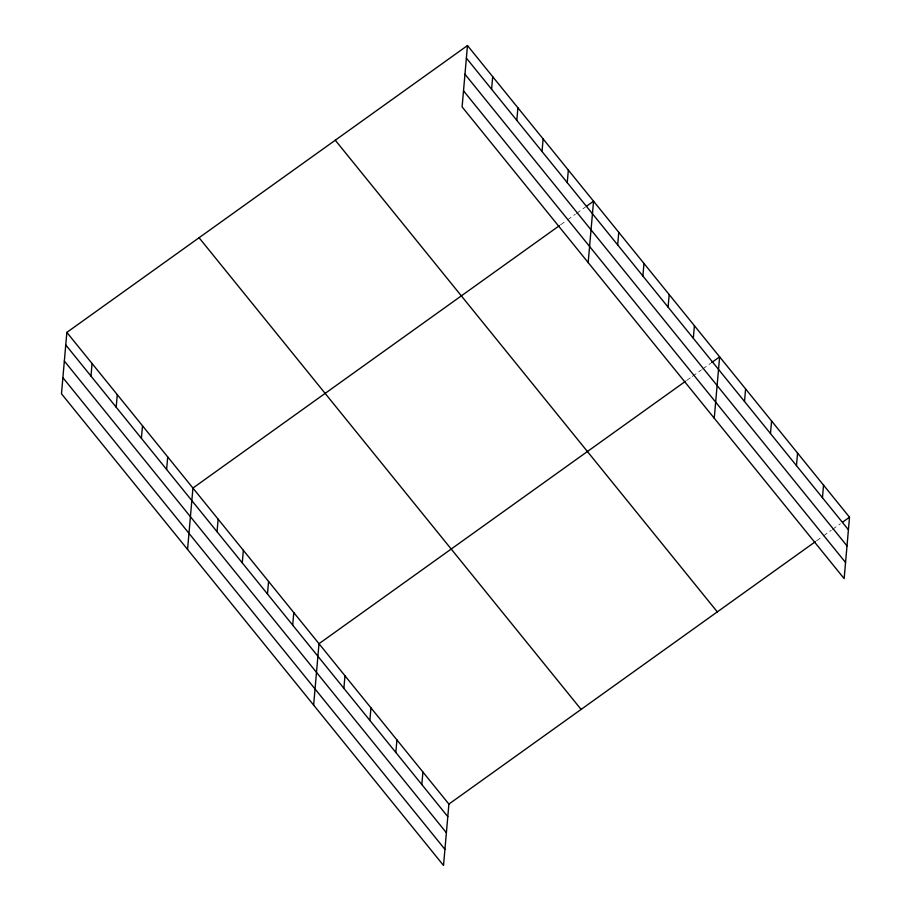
<?xml version="1.0" encoding="UTF-8"?>
<svg xmlns="http://www.w3.org/2000/svg" width="911" height="911" viewBox="0 0 911 911"><rect width="100%" height="100%" fill="white"/><g stroke="black" fill="none" stroke-linecap="round" stroke-linejoin="round"><path stroke-width="0.68" stroke-dasharray="4.55 3.42" d="M560.493 224.869L566.198 220.792M567.337 219.972L575.308 214.256M576.458 213.447L585.568 206.911M686.575 380.525L691.13 377.256M692.269 376.437L701.39 369.912M702.529 369.092L710.5 363.387M816.461 540.895L822.166 536.807M823.305 535.998L831.276 530.282M832.415 529.462L840.397 523.757"/><path stroke-width="1.37" d="M66.856 332.401L61.481 393.78L443.52 865.45L448.895 804.083L66.856 332.401L467.48 45.55L849.519 517.22L844.144 578.599L462.105 106.917L467.48 45.55M90.975 376.084L92.068 363.535M116.187 407.206L117.28 394.668M141.399 438.339L142.503 425.79M166.611 469.472L167.715 456.923M187.564 549.424L192.927 488.057L559.354 225.689M217.046 531.728L218.139 519.19M242.258 562.861L243.362 550.312M267.47 593.995L268.574 581.446M292.693 625.128L293.786 612.579M313.635 705.08L318.998 643.713L685.425 381.333M343.88 688.329L344.984 675.78M369.866 720.407L370.959 707.858M395.841 752.475L396.934 739.926M421.816 784.553L422.92 772.004M491.587 89.232L492.692 76.683M516.81 120.354L517.904 107.805M542.022 151.488L543.115 138.939M567.234 182.621L568.339 170.072M588.176 262.573L593.551 201.206L586.707 206.102M617.669 244.877L618.763 232.328M642.881 276.01L643.975 263.461M668.093 307.144L669.186 294.595M693.305 338.277L694.41 325.728M714.247 418.229L719.622 356.85L711.639 362.567M744.503 401.478L745.597 388.929M770.478 433.545L771.583 421.007M796.465 465.623L797.558 453.074M822.439 497.702L823.533 485.153M448.895 804.083L815.322 541.703M842.675 522.117L849.519 517.22M466.375 58.099L848.414 529.769M464.963 74.212L847.002 545.883M463.517 90.815L845.556 562.486M335.271 140.214L717.31 611.885M199.065 237.737L581.104 709.418M65.763 344.95L447.791 816.62M64.351 361.063L446.39 832.734M62.893 377.666L444.932 849.337"/></g></svg>
